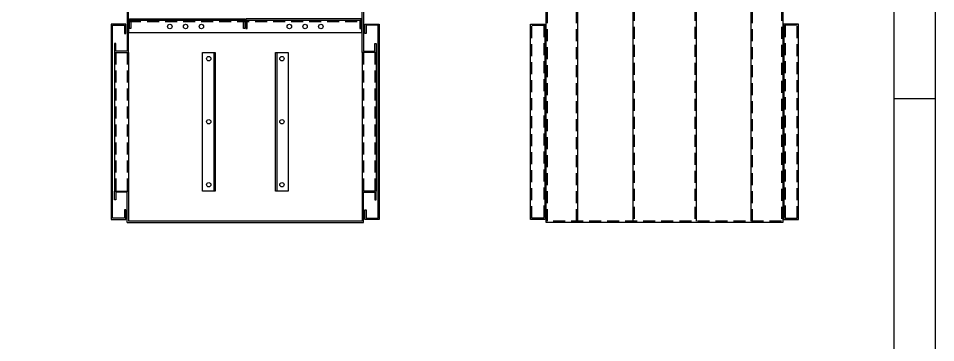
# Model space of a CAD drawing. Header units: millimetres. Extents: x -33730 to 17150, y -76829 to -27437.
# Drawn here: x -2125 to -670, y -60881 to -60367 of the extents above; entities that cross this region are included whole.
import ezdxf
from ezdxf.enums import TextEntityAlignment as Align

# ---------------------------------------------------------------- set-up
doc = ezdxf.new("R2010")
doc.units = ezdxf.units.MM
doc.header["$LTSCALE"] = 3
doc.linetypes.add('HIDDEN', pattern=[9.525, 6.35, -3.175])
doc.layers.add('@.TEXT', color=7, linetype='Continuous')
doc.layers.add('@.VISIBLE', color=7, linetype='Continuous')
doc.styles.add('Arial', font='arial.ttf')

# ---------------------------------------------------------------- blocks, each defined once
blk = doc.blocks.new('KHUNG BAN VE (Made by Tung)')
at = {"layer": '@.VISIBLE', "color": 8}
blk.add_line((294, 105), (297, 105), dxfattribs=at)
for points in [[(0, 0), (297, 0), (297, 210), (0, 210)], [(3, 3), (294, 3), (294, 207), (3, 207)]]:
    blk.add_lwpolyline(points, close=True, dxfattribs=at)
at = {"layer": '@.TEXT', "color": 1, "style": 'Arial'}
for tag, height, p in [('DESIGNER_NAME', 2, (38, 15.5)), ('PROJECT_CODE', 2, (258.5, 15.5)), ('SCALE', 2, (289, 15.5)), ('APPROVED_NAME', 2, (38, 10.5)), ('CUSTOMER_NAME', 2, (258.5, 10.5)), ('PAGE', 2, (289, 10.5)), ('DRAWING_NAME', 4, (173, 8)), ('TOTAL', 2, (289, 5.5))]:
    blk.add_attdef(tag, text='', height=height, dxfattribs=at).set_placement(p, align=Align.MIDDLE_CENTER)

msp = doc.modelspace()

# ---------------------------------------------------------------- linework, layer by layer
at = {"layer": '@.VISIBLE', "linetype": 'HIDDEN'}
for p, q in [((-1239.61, -60688.91), (-1239.61, -59522.91)), ((-1148.11, -59522.91), (-1148.11, -60688.91)), ((-1052.11, -59522.91), (-1052.11, -60688.91)), ((-960.61, -60688.91), (-960.61, -59522.91))]:
    msp.add_line(p, q, dxfattribs=at)
at = {"layer": '@.VISIBLE'}
for p, q in [((-1237.61, -60688.91), (-1237.61, -59522.91)), ((-1150.11, -59522.91), (-1150.11, -60688.91)), ((-1050.11, -59522.91), (-1050.11, -60688.91)), ((-962.61, -60688.91), (-962.61, -59522.91)), ((-1952.33, -60690.91), (-1577.33, -60690.91)), ((-1579.33, -60688.91), (-1950.33, -60688.91))]:
    msp.add_line(p, q, dxfattribs=at)
at = {"layer": '@.VISIBLE', "color": 6, "linetype": 'HIDDEN'}
msp.add_line((-1949.33, -60371.91), (-1580.33, -60371.91), dxfattribs=at)
at = {"layer": '@.VISIBLE', "color": 252}
for p, q in [((-1972.33, -60420.91), (-1972.33, -60640.91)), ((-1950.33, -60420.91), (-1950.33, -60640.91)), ((-1579.33, -60420.91), (-1579.33, -60640.91)), ((-1557.33, -60420.91), (-1557.33, -60640.91))]:
    msp.add_line(p, q, dxfattribs=at)
at = {"layer": '@.VISIBLE', "color": 252, "linetype": 'HIDDEN'}
for p, q in [((-1970.33, -60420.91), (-1970.33, -60640.91)), ((-1952.33, -60420.91), (-1952.33, -60640.91)), ((-1577.33, -60420.91), (-1577.33, -60640.91)), ((-1559.33, -60420.91), (-1559.33, -60640.91))]:
    msp.add_line(p, q, dxfattribs=at)
at = {"layer": '@.VISIBLE', "color": 151}
for p, q in [((-1814.88, -60420.91), (-1814.88, -60640.91)), ((-1714.78, -60420.91), (-1714.78, -60640.91))]:
    msp.add_line(p, q, dxfattribs=at)
at = {"layer": '@.VISIBLE'}
for points in [[(-1287.61, -59520.91), (-912.61, -59520.91), (-912.61, -60690.91), (-1287.61, -60690.91)], [(-1950.33, -60420.91), (-1950.33, -60320.91), (-1972.33, -60320.91), (-1972.33, -60334.91), (-1970.33, -60334.91), (-1970.33, -60322.91), (-1952.33, -60322.91), (-1952.33, -60418.91), (-1970.33, -60418.91), (-1970.33, -60406.91), (-1972.33, -60406.91), (-1972.33, -60420.91)], [(-1579.33, -60420.91), (-1579.33, -60320.91), (-1557.33, -60320.91), (-1557.33, -60334.91), (-1559.33, -60334.91), (-1559.33, -60322.91), (-1577.33, -60322.91), (-1577.33, -60418.91), (-1559.33, -60418.91), (-1559.33, -60406.91), (-1557.33, -60406.91), (-1557.33, -60420.91)]]:
    msp.add_lwpolyline(points, close=True, dxfattribs=at)
at = {"layer": '@.VISIBLE', "linetype": 'HIDDEN'}
msp.add_lwpolyline([(-1285.61, -59522.91), (-914.61, -59522.91), (-914.61, -60688.91), (-1285.61, -60688.91)], close=True, dxfattribs=at)
at = {"layer": '@.VISIBLE', "color": 6}
msp.add_lwpolyline([(-1949.33, -60369.91), (-1580.33, -60369.91), (-1580.33, -60389.91), (-1949.33, -60389.91)], close=True, dxfattribs=at)
at = {"layer": '@.VISIBLE', "color": 3}
for points in [[(-1948.33, -60382.91), (-1948.33, -60367.91), (-1765.83, -60367.91), (-1765.83, -60382.91), (-1767.83, -60382.91), (-1767.83, -60369.91), (-1946.33, -60369.91), (-1946.33, -60382.91)], [(-1581.33, -60382.91), (-1581.33, -60367.91), (-1763.83, -60367.91), (-1763.83, -60382.91), (-1761.83, -60382.91), (-1761.83, -60369.91), (-1583.33, -60369.91), (-1583.33, -60382.91)]]:
    msp.add_lwpolyline(points, close=True, dxfattribs=at)
at = {"layer": '@.VISIBLE', "color": 4}
for points in [[(-1954.33, -60390.91), (-1954.33, -60375.91), (-1977.33, -60375.91), (-1977.33, -60685.91), (-1954.33, -60685.91), (-1954.33, -60670.91), (-1956.33, -60670.91), (-1956.33, -60683.91), (-1975.33, -60683.91), (-1975.33, -60377.91), (-1956.33, -60377.91), (-1956.33, -60390.91)], [(-1575.33, -60390.91), (-1575.33, -60375.91), (-1552.33, -60375.91), (-1552.33, -60685.91), (-1575.33, -60685.91), (-1575.33, -60670.91), (-1573.33, -60670.91), (-1573.33, -60683.91), (-1554.33, -60683.91), (-1554.33, -60377.91), (-1573.33, -60377.91), (-1573.33, -60390.91)], [(-1289.61, -60685.91), (-1312.61, -60685.91), (-1312.61, -60375.91), (-1289.61, -60375.91)], [(-910.61, -60685.91), (-887.61, -60685.91), (-887.61, -60375.91), (-910.61, -60375.91)]]:
    msp.add_lwpolyline(points, close=True, dxfattribs=at)
at = {"layer": '@.VISIBLE', "color": 4, "linetype": 'HIDDEN'}
for points in [[(-1291.61, -60683.91), (-1310.61, -60683.91), (-1310.61, -60377.91), (-1291.61, -60377.91)], [(-908.61, -60683.91), (-889.61, -60683.91), (-889.61, -60377.91), (-908.61, -60377.91)]]:
    msp.add_lwpolyline(points, close=True, dxfattribs=at)
at = {"layer": '@.VISIBLE', "color": 151}
for points in [[(-1832.88, -60420.91), (-1812.88, -60420.91), (-1812.88, -60640.91), (-1832.88, -60640.91)], [(-1716.78, -60420.91), (-1696.78, -60420.91), (-1696.78, -60640.91), (-1716.78, -60640.91)]]:
    msp.add_lwpolyline(points, close=True, dxfattribs=at)
at = {"layer": '@.VISIBLE'}
for points in [[(-1952.33, -60690.91), (-1952.33, -60642.91), (-1970.33, -60642.91), (-1970.33, -60654.91), (-1972.33, -60654.91), (-1972.33, -60640.91), (-1950.33, -60640.91), (-1950.33, -60688.91)], [(-1577.33, -60690.91), (-1577.33, -60642.91), (-1559.33, -60642.91), (-1559.33, -60654.91), (-1557.33, -60654.91), (-1557.33, -60640.91), (-1579.33, -60640.91), (-1579.33, -60688.91)]]:
    msp.add_lwpolyline(points, dxfattribs=at)
at = {"layer": '@.VISIBLE', "color": 6}
for centre in [(-1884.53, -60379.91), (-1859.53, -60379.91), (-1834.53, -60379.91), (-1695.03, -60379.91), (-1670.03, -60379.91), (-1645.03, -60379.91)]:
    msp.add_circle(centre, 3.5, dxfattribs=at)
at = {"layer": '@.VISIBLE', "color": 151}
for centre in [(-1822.88, -60430.91), (-1706.78, -60430.91), (-1822.88, -60530.91), (-1706.78, -60530.91), (-1822.88, -60630.91), (-1706.78, -60630.91)]:
    msp.add_circle(centre, 3.5, dxfattribs=at)

# ---------------------------------------------------------------- block references
at = {"layer": '@.VISIBLE', "xscale": 22, "yscale": 22, "zscale": 22}
msp.add_blockref('KHUNG BAN VE (Made by Tung)', (-7204.05, -62803.99), dxfattribs=at)

doc.saveas('drawing.dxf')
